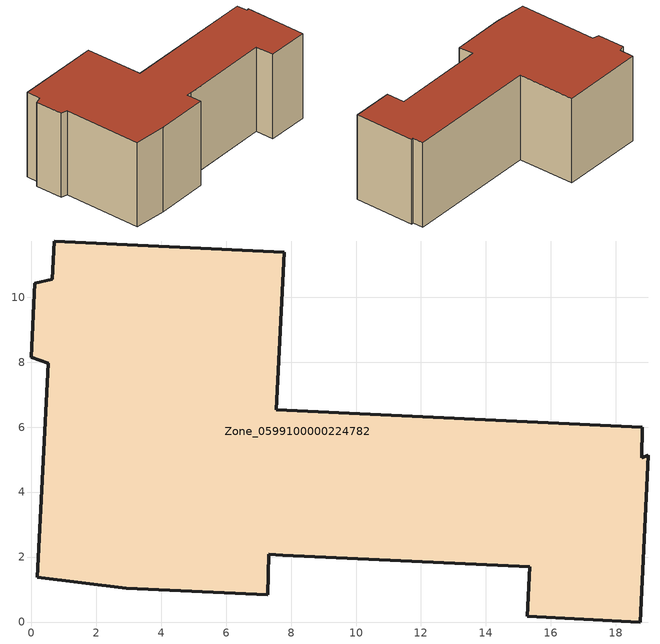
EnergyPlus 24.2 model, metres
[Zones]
Zone_0599100000224782
 floor ground (C_G): 7.74,2.06 7.32,2.08 7.28,0.84 2.93,1.04 0.19,1.38 0.53,7.97 0,8.15 0.11,10.43 0.65,10.55 0.71,11.73 7.79,11.38 7.55,6.54 18.81,5.99 18.8,5.06 19,5.13 18.75,0 15.27,0.18 15.35,1.7 z0
 wall outside (C_F): 7.75,2.06 15.35,1.7 15.27,0.18 18.75,0 19,5.13 18.8,5.06 18.81,5.99 7.55,6.54 7.79,11.38 0.71,11.73 0.65,10.55 0.11,10.43 0,8.15 0.53,7.97 0.19,1.38 2.93,1.04 7.28,0.84 7.32,2.08 7.74,2.06 z0:7.46
 roof outside (C_R): 7.75,2.06 15.35,1.7 15.27,0.18 18.75,0 19,5.13 18.8,5.06 18.81,5.99 7.55,6.54 7.79,11.38 0.71,11.73 0.65,10.55 0.11,10.43 0,8.15 0.53,7.97 0.19,1.38 2.93,1.04 7.28,0.84 7.32,2.08 z7.46
[BUILDING]
Pand.0599100000224782: North Axis=0; Terrain=City; Loads Convergence Tolerance Value=0.04; Temperature Convergence Tolerance Value=0.4; Solar Distribution=FullExterior; Maximum Number of Warmup Days=25; Minimum Number of Warmup Days=1
[Site:Location]
Rotterdam.The.Hague.AP_ZH_NLD Design_Conditions: Latitude=51.96; Longitude=4.45; Time Zone=1; Elevation=-4.5
[SITE:GROUNDTEMPERATURE:BUILDINGSURFACE]
18, 18, 18, 18, 18, 18, 18, 18, 18, 18, 18, 18
[MATERIAL] Thermal Absorptance=0.9; Solar Absorptance=0.7; Visible Absorptance=0.7
Name | Roughness | Thickness | Conductivity | Density | Specific Heat
G.D.1965 | MediumSmooth | 0.15 | 1 | 540 | 1210
F.D.1965 | Rough | 0.3 | 0.857143 | 1920 | 840
R.D.1965 | MediumRough | 0.2 | 0.08 | 1500 | 1000
[CONSTRUCTION]
C_G: G.D.1965
C_F: F.D.1965
C_R: R.D.1965
[ZONE]
Zone_0599100000224782: Type=1; Multiplier=1; Ceiling Height=Autocalculate; Volume=Autocalculate; Floor Area=autocalculate; Part of Total Floor Area=Yes
[ZONEINFILTRATION:DESIGNFLOWRATE]
Infil_Zone_0599100000224782: Zone or ZoneList or Space or SpaceList=Zone_0599100000224782; Schedule=AlwaysOn; Design Flow Rate Calculation Method=Flow/Area; Flow Rate per Floor Area=0.0042; Constant Term Coefficient=1; Temperature Term Coefficient=0; Velocity Term Coefficient=0; Velocity Squared Term Coefficient=0
[HVACTEMPLATE:ZONE:IDEALLOADSAIRSYSTEM]
Zone_0599100000224782: Maximum Heating Supply Air Temperature=50; Minimum Cooling Supply Air Temperature=13; Maximum Heating Supply Air Humidity Ratio=0.0156; Minimum Cooling Supply Air Humidity Ratio=0.0077; Heating Limit=NoLimit; Cooling Limit=NoLimit; Dehumidification Control Type=ConstantSensibleHeatRatio; Cooling Sensible Heat Ratio=0.7; Dehumidification Setpoint=60; Humidification Control Type=None; Humidification Setpoint=30; Outdoor Air Method=None; Outdoor Air Flow Rate per Person=0.00944; Outdoor Air Flow Rate per Zone Floor Area=0; Outdoor Air Flow Rate per Zone=0; Demand Controlled Ventilation Type=None; Outdoor Air Economizer Type=NoEconomizer; Heat Recovery Type=None; Sensible Heat Recovery Effectiveness=0.7; Latent Heat Recovery Effectiveness=0.65
[ZONECONTROL:THERMOSTAT]
ThermostatControl_Zone_0599100000224782: Zone or ZoneList=Zone_0599100000224782; Control Type Schedule=DualSetpointControlType; Control 1=Thermostat_Zone_0599100000224782; Temperature Difference Between Cutout And Setpoint=0
[THERMOSTATSETPOINT:DUALSETPOINT]
Thermostat_Zone_0599100000224782: Heating Setpoint Temperature Schedule=HeatingSetpoint_Zone_0599100000224782; Cooling Setpoint Temperature Schedule=CoolingSetpoint_Zone_0599100000224782
[SCHEDULE:COMPACT]
HeatingSetpoint_Zone_0599100000224782: Through: 12/31, For: AllDays, Until: 24:00, 21
CoolingSetpoint_Zone_0599100000224782: Through: 12/31, For: AllDays, Until: 24:00, 24
DualSetpointControlType: Through: 12/31, For: AllDays, Until: 24:00, 4
AlwaysOn: Through: 12/31, For: AllDays, Until: 24:00, 1
